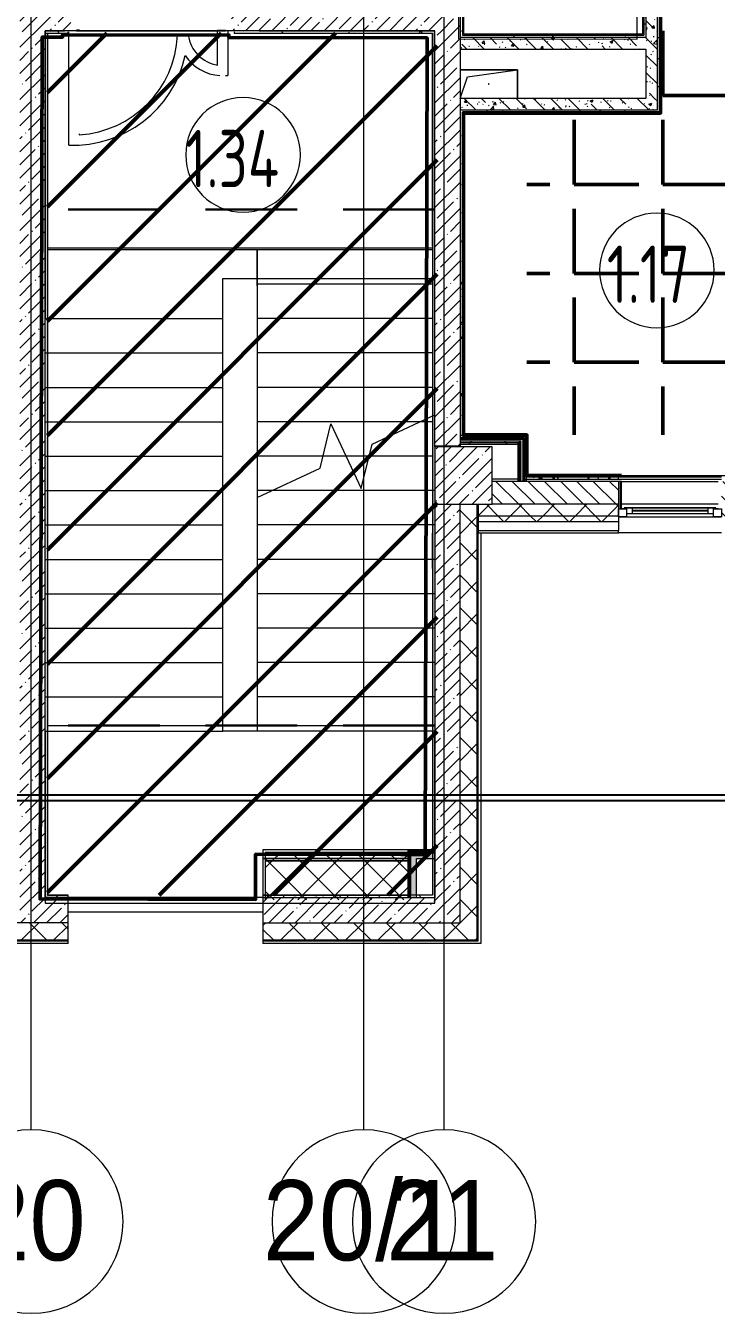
# Model space of a CAD drawing. Header units: millimetres. Extents: x -213547 to 415037, y -3642 to 106956.
# Drawn here: x 71976 to 77999, y -3642 to 7588 of the extents above; entities that cross this region are included whole.
import ezdxf

# ---------------------------------------------------------------- set-up
doc = ezdxf.new("R2010")
doc.units = ezdxf.units.MM
doc.linetypes.add('50_ШТРИХ_ш4_п2_', pattern=[1200, 800, -400])
for name, color, linetype, lineweight in [('10)FK4', 3, 'Continuous', 50), ('1005 Краска CF15.1', 3, 'Continuous', 50), ('1144 Монтаж CF7', 152, 'Continuous', 50), ('5.5) Перег WD5', 3, 'Continuous', 40), ('947 Штук ЛК CF15.1', 3, 'Continuous', 50), ('A-AREA-BNDY', 7, 'Continuous', 5), ('A-AREA-IDEN', 7, 'Continuous', 9), ('A-DETL-3', 7, '50_ШТРИХ_ш4_п2_', 30), ('A-FLOR', 7, 'Continuous', 9), ('A-GENM', 7, 'Continuous', 9), ('A-GLAZ', 7, 'Continuous', 9), ('A-GLAZ-1', 7, 'Continuous', 5), ('A-WALL', 7, 'Continuous', 5), ('I-WALL', 7, 'Continuous', 5), ('S-COLS', 7, 'Continuous', 9), ('S-COLS-1', 7, 'Continuous', 5), ('S-STRS', 7, 'Continuous', 9), ('S-STRS-MBND', 7, 'Continuous', 9), ('Оси', 7, 'Continuous', 9), ('Оси-1', 7, 'Continuous', 20)]:
    doc.layers.add(name, color=color, linetype=linetype, lineweight=lineweight)
for name, color, linetype, lineweight, true_color in [('A-WALL-1', 9, 'Continuous', 5, 0x808080), ('A-WALL-4', 7, 'Continuous', 9, 0xff80c0), ('A-WALL-FNSH-1', 9, 'Continuous', 5, 0x808080)]:
    doc.layers.add(name, color=color, linetype=linetype, lineweight=lineweight, true_color=true_color)
doc.styles.add('Arial', font='arial.ttf', dxfattribs={"width": 0.9, "height": 700})
doc.styles.add('ISOCPEUR_1', font='isocpeur.ttf', dxfattribs={"height": 350})
doc.styles.add('СПДС', font='ГОСТ тип А.ttf', dxfattribs={"width": 0.9})
doc.dimstyles.new('ISO-2_0_0_9К_Средний_округл2', dxfattribs={"dimscale": 304.8, "dimtxt": 199.196235, "dimasz": 0.492126, "dimexe": 0.393701, "dimexo": 0, "dimgap": 0, "dimtad": 1, "dimdec": 0, "dimrnd": 10, "dimzin": 0, "dimdsep": 46, "dimtxsty": 'ISOCPEUR_1', "dimblk1": 'OBLIQUE', "dimblk2": 'OBLIQUE', "dimsah": 1, "dimcen": 0.09, "dimdle": 0.393701, "dimazin": 0, "dimtfac": 1, "dimtdec": 4, "dimtix": 1, "dimtmove": 0, "dimatfit": 3, "dimfxl": 1, "dimtvp": 1, "dimtolj": 1, "dimtzin": 0, "dimarcsym": 2})
pattern_1 = [(45, (64.7, -136.06), (-114.04925, 114.04925), []), (45, (178.75, -136.06), (-114.04925, 114.04925), [201.612, -40.322, 6.706, -33.617])]
pattern_2 = [(45, (64.7, -136.06), (-141.42136, 141.42136), []), (135, (64.7, -136.06), (-141.42136, -141.42136), [])]
pattern_3 = [(135, (64.7, -136.06), (-150.8683, -150.8683), [213.36, -35.56, 7.112, -35.56]), (135, (64.7, 14.71), (-150.8683, -150.8683), []), (50, (64.7, -136.06), (255.05767, -22.3145), [26.67, -293.37]), (355, (64.7, -136.06), (-49.3404, 267.4791), [21.336, -234.696]), (100.451, (85.96, -137.92), (205.7195, 245.16356), [22.666, -249.326]), (46.184, (64.7, -64.94), (379.511, -58.86), [40.005, -440.055]), (96.636, (96.33, -69.85), (332.3634, 346.3991), [33.999, -373.989]), (351.184, (64.7, -64.94), (332.3669, 346.3953), [32.004, -352.044]), (21, (100.26, -82.72), (212.26017, -143.1711), [26.67, -293.37]), (326, (100.26, -82.72), (86.5224, 257.8632), [21.336, -234.696]), (71.451, (117.95, -94.65), (298.78395, 114.6901), [22.666, -249.326]), (37.5, (64.7, -136.06), (4.32385, 118.37751), [6.706, -225.146, 6.706, -231.546, -235.585]), (37.5, (64.7, -136.06), (4.32385, 118.37751), [-470.103, 6.706, -228.879]), (7.5, (64.7, -136.06), (93.54758, 140.2533), [6.706, -129.134, 6.706, -219.812, -89.789]), (7.5, (64.7, -136.06), (93.54758, 140.2533), [-362.356, 6.706, -83.083]), (327.5, (-14.6, -136.06), (189.82734, -8.02019), [6.706, -82.194, 6.706, -270.662, -368.046]), (327.5, (-14.6, -136.06), (189.82734, -8.02019), [-366.268, 6.706, -361.34]), (317.5, (-50.16, -136.06), (207.38114, 35.59764), [6.706, -108.864, 6.706, -177.495, -261.366]), (317.5, (-50.16, -136.06), (207.38114, 35.59764), [-299.771, 6.706, -254.66])]
pattern_4 = [(0, (64.7, -136.06), (243.84, 60.96), [20.117, -162.763, 20.117, -162.763, -975.36]), (0, (64.7, -136.06), (243.84, 60.96), [-365.76, 20.117, -345.643, 20.117, -162.763, -426.72]), (0, (64.7, -136.06), (243.84, 60.96), [-914.4, 20.117, -101.803, 20.117, -284.683]), (120, (156.14, -105.58), (-174.71291, 180.691634), [20.117, -162.763, 20.117, -162.763, -975.36]), (120, (156.14, -105.58), (-174.71291, 180.691634), [-365.76, 20.117, -345.643, 20.117, -162.763, -426.72]), (120, (156.14, -105.58), (-174.71291, 180.691634), [-914.4, 20.117, -101.803, 20.117, -284.683]), (240, (186.62, 16.34), (-69.12709, -241.651634), [20.117, -162.763, 20.117, -162.763, -975.36]), (240, (186.62, 16.34), (-69.12709, -241.651634), [-365.76, 20.117, -345.643, 20.117, -162.763, -426.72]), (240, (186.62, 16.34), (-69.12709, -241.651634), [-914.4, 20.117, -101.803, 20.117, -284.683])]
pattern_5 = [(45, (64.7, -136.06), (-212.132, 212.132), []), (135, (64.7, -136.06), (-212.132, -212.132), [])]
pattern_6 = [(0, (0, 0), (0, 775.335), [563.88, -211.455]), (90, (0, 0), (-775.335, 5e-14), [563.88, -211.455])]
pattern_7 = [(45, (0, 0), (-141.42136, 141.42136), []), (135, (0, 0), (-141.42136, -141.42136), [])]
pattern_8 = [(45, (-306471.7, -17766.06), (-498.4042, 498.4042), [])]

# ---------------------------------------------------------------- blocks, each defined once
blk = doc.blocks.new('BSC_Колонна _Прямоугольная - 500х500-V13-Объем проектирования 1 этажа')
at = {"layer": 'S-COLS-1'}
h = blk.add_hatch(dxfattribs=at)
h.set_pattern_fill('FP_17', color=256, style=0, pattern_type=2)
h.set_pattern_definition([(45, (-75730, -3800), (-114.04925, 114.04925), []), (45, (-75615.95, -3800), (-114.04925, 114.04925), [201.613, -40.323, 6.706, -33.617])])
h.paths.add_polyline_path([(250, -250), (250, 250), (-250, 250), (-250, -250), (120, -250)])
for p, q in [((250, 250), (-250, 250)), ((-250, 250), (-250, -250)), ((250, -250), (250, 250)), ((-250, -250), (250, -250))]:
    blk.add_line(p, q, dxfattribs=at)
blk = doc.blocks.new('120_Окно_СКБ_1Ст - 120_Окно_СКБ_1Ст 900х2500_h_-19906774-Объем проектирования 1 этажа')
at = {"layer": 'A-GLAZ'}
for p, q in [((-450, -75), (-450, -5)), ((-450, -5), (-380, -5)), ((-380, -75), (-450, -75)), ((-380, -75), (-400, -75)), ((-400, -75), (-400, -85)), ((-400, -85), (400, -85)), ((400, -85), (-400, -85)), ((-380, -5), (-380, -75)), ((380, -35), (-380, -35)), ((-380, -35), (-380, -75)), ((-330, -85), (-330, -35)), ((330, -85), (330, -35)), ((380, -75), (380, -5)), ((380, -5), (450, -5)), ((380, -75), (380, -35)), ((450, -75), (380, -75)), ((400, -75), (380, -75)), ((400, -85), (400, -75)), ((450, -5), (450, -75))]:
    blk.add_line(p, q, dxfattribs=at)
at = {"layer": 'A-GLAZ-1'}
for p, q in [((450, -5), (-450, -5)), ((-422, -75), (-400, -75)), ((-330, -55), (330, -55)), ((330, -65), (-330, -65)), ((400, -75), (422, -75))]:
    blk.add_line(p, q, dxfattribs=at)
blk = doc.blocks.new('GM_Отверстие прямоугольное _в плите_ - Отверстие-V119-Объем проектирования 1 этажа')
at = {"layer": 'A-GENM'}
for p, q in [((-250, 125), (250, 125)), ((250, 125), (-250, 125)), ((-187, 62), (250, 125)), ((250, 125), (250, -125)), ((250, -125), (250, 125)), ((-250, -125), (-187, 62))]:
    blk.add_line(p, q, dxfattribs=at)
for start, end in [(360, 180), (180, 360)]:
    blk.add_arc((0, 0), 2.5, start, end, dxfattribs=at)
blk = doc.blocks.new('Зашивка приборов отопления5 - Зашивка приборов отопления-33272456-Объем проектирования 1 этажа')
at = {"layer": 'A-WALL'}
for p, q in [((75245, 535), (73980, 535)), ((73980, 535), (73980, 460)), ((75245, 460), (73980, 460)), ((73980, 460), (73980, 120)), ((73980, 460), (75245, 460))]:
    blk.add_line(p, q, dxfattribs=at)
blk = doc.blocks.new('Ось сетки - D8-29747960-Объем проектирования 1 этажа')
at = {"layer": 'Оси-1'}
for start, end in [(360, 180), (180, 360)]:
    blk.add_arc((0, 0), 4, start, end, dxfattribs=at)
blk = doc.blocks.new('Марка_Помещения - Номер-25198446-Объем проектирования 1 этажа')
at = {"layer": 'A-AREA-IDEN'}
for start, end in [(360, 180), (180, 360)]:
    blk.add_arc((0, 0), 2.5, start, end, dxfattribs=at)
blk = doc.blocks.new('_Oblique')
at = {"color": 0, "linetype": 'ByBlock', "lineweight": -2}
blk.add_line((-0.5, -0.5), (0.5, 0.5), dxfattribs=at)
blk = doc.blocks.new('*D2017')
at = {"layer": '5.5) Перег WD5', "color": 0, "lineweight": -2, "transparency": 16777216}
for p, q in [((29874, 364), (29874, 1001)), ((30275, 859), (30275, 1001)), ((29754, 881), (30275, 881)), ((30275, 881), (85573, 881))]:
    blk.add_line(p, q, dxfattribs=at)
at = {"layer": 'Defpoints', "color": 0, "transparency": 16777216}
for p in [(30275, 881), (30275, 859), (29874, 364)]:
    blk.add_point(p, dxfattribs=at)
at = {"layer": '5.5) Перег WD5', "color": 0, "lineweight": -2, "transparency": 16777216, "xscale": 304.8, "yscale": 304.8, "zscale": 304.8, "rotation": 180}
blk.add_blockref('_Oblique', (29874, 881), dxfattribs=at)
at = {"layer": '5.5) Перег WD5', "color": 0, "lineweight": -2, "transparency": 16777216, "xscale": 304.8, "yscale": 304.8, "zscale": 304.8}
blk.add_blockref('_Oblique', (30275, 881), dxfattribs=at)
at = {"layer": '5.5) Перег WD5', "color": 0, "lineweight": 25, "transparency": 16777216, "insert": (84984, 1348), "char_height": 350, "width": 478.07, "attachment_point": 1, "line_spacing_factor": 1.149209, "style": 'ISOCPEUR_1'}
blk.add_mtext('\\A1;400', dxfattribs=at)
blk = doc.blocks.new('*D2019')
at = {"layer": '5.5) Перег WD5', "color": 0, "lineweight": -2, "transparency": 16777216}
for p, q in [((36372, 384), (36372, 949)), ((36812, 384), (36812, 949)), ((36252, 829), (36812, 829)), ((36812, 829), (94860, 829))]:
    blk.add_line(p, q, dxfattribs=at)
at = {"layer": 'Defpoints', "color": 0, "transparency": 16777216}
for p in [(36812, 829), (36372, 384), (36812, 384)]:
    blk.add_point(p, dxfattribs=at)
at = {"layer": '5.5) Перег WD5', "color": 0, "lineweight": -2, "transparency": 16777216, "xscale": 304.8, "yscale": 304.8, "zscale": 304.8, "rotation": 180}
blk.add_blockref('_Oblique', (36372, 829), dxfattribs=at)
at = {"layer": '5.5) Перег WD5', "color": 0, "lineweight": -2, "transparency": 16777216, "xscale": 304.8, "yscale": 304.8, "zscale": 304.8}
blk.add_blockref('_Oblique', (36812, 829), dxfattribs=at)
at = {"layer": '5.5) Перег WD5', "color": 0, "lineweight": 25, "transparency": 16777216, "insert": (94242, 1296), "char_height": 350, "width": 501.06, "attachment_point": 1, "line_spacing_factor": 1.149209, "style": 'ISOCPEUR_1'}
blk.add_mtext('\\A1;440', dxfattribs=at)
blk = doc.blocks.new('Зашивка приборов отопления5 - Зашивка приборов отопления-33272456-План монтажа стен и перегородок 1 этажа  в осях 12-23')
at = {"layer": 'A-WALL-4'}
h = blk.add_hatch(dxfattribs=at)
h.set_pattern_fill('FP_78', color=256, style=0, pattern_type=2)
h.set_pattern_definition(pattern_7)
h.paths.add_polyline_path([(74332, 460), (75245, 460), (75245, 535), (73980, 535), (73980, 460)])
h = blk.add_hatch(dxfattribs=at)
h.set_pattern_fill('FP_78', color=256, style=0, pattern_type=2)
h.set_pattern_definition(pattern_7)
h.paths.add_polyline_path([(74695, 120), (75245, 120), (75245, 460), (73980, 460), (73980, 120)])
for p, q in [((75245, 535), (73980, 535)), ((73980, 535), (73980, 460)), ((75245, 460), (73980, 460)), ((73980, 460), (73980, 120)), ((73980, 460), (75245, 460))]:
    blk.add_line(p, q, dxfattribs=at)

msp = doc.modelspace()

# ---------------------------------------------------------------- hatches: boundary and pattern name
at = {"layer": '10)FK4'}
h = msp.add_hatch(dxfattribs=at)
h.set_pattern_fill('ANGLE', color=256, scale=111)
h.set_pattern_definition(pattern_6)
h.paths.add_polyline_path([(79037.2, 8938.1), (77513.6, 8938.1), (77513.6, 6828.7), (76347.1, 6828.7), (76347.1, 4019.1), (79037.2, 4019.1)])
at = {"layer": '1005 Краска CF15.1'}
h = msp.add_hatch(dxfattribs=at)
h.set_pattern_fill('ANSI31', color=256, scale=222)
h.set_pattern_definition(pattern_8)
h.paths.add_polyline_path([(75565.7, 3.9), (72165.7, 3.9), (72165.7, 7522.9), (75565.7, 7522.9)])
at = {"layer": '1144 Монтаж CF7'}
h = msp.add_hatch(dxfattribs=at)
h.set_pattern_fill('ANGLE', color=256, scale=111)
h.set_pattern_definition(pattern_6)
h.paths.add_polyline_path([(79037.2, 8938.1), (77513.6, 8938.1), (77513.6, 6828.7), (76347.1, 6828.7), (76347.1, 4019.1), (79037.2, 4019.1)])
at = {"layer": '947 Штук ЛК CF15.1'}
h = msp.add_hatch(dxfattribs=at)
h.set_pattern_fill('ANSI31', color=256, scale=222)
h.set_pattern_definition(pattern_8)
h.paths.add_polyline_path([(75565.7, 3.9), (72165.7, 3.9), (72165.7, 7522.9), (75565.7, 7522.9)])
at = {"layer": 'A-WALL'}
h = msp.add_hatch(dxfattribs=at)
h.set_pattern_fill('FP_2', color=256, style=0, pattern_type=2)
h.set_pattern_definition([(135, (64.7, -136.06), (-70.71068, -70.71068), [])])
h.paths.add_polyline_path([(79065.2, 3413.9), (79245.2, 3413.9), (79245.2, 3613.9), (78044.7, 3613.9), (78044.7, 3413.9), (78138.3, 3413.9)])
h.paths.add_polyline_path([(82064.7, 3413.9), (82064.7, 3613.9), (80914.7, 3613.9), (80914.7, 3413.9), (81232.9, 3413.9)])
h.paths.add_polyline_path([(80145.2, 3413.9), (80414.7, 3413.9), (80414.7, 3613.9), (80145.2, 3613.9), (80145.2, 3566.6)])
h.paths.add_polyline_path([(84164.7, 3413.9), (84264.7, 3413.9), (84264.7, 3613.9), (84164.7, 3613.9), (84164.7, 3418.3)])
h.paths.add_polyline_path([(77106.8, 3413.9), (77144.7, 3413.9), (77144.7, 3613.9), (76044.7, 3613.9), (76044.7, 3413.9), (76075.2, 3413.9)])
h = msp.add_hatch(dxfattribs=at)
h.set_pattern_fill('FP_24', color=256, style=0, pattern_type=2)
h.set_pattern_definition(pattern_2)
h.paths.add_polyline_path([(75764.7, -386.1), (75914.7, -386.1), (75914.7, 3413.9), (75764.7, 3413.9), (75764.7, -236.1)])
h = msp.add_hatch(dxfattribs=at)
h.set_pattern_fill('FP_24', color=256, style=0, pattern_type=2)
h.set_pattern_definition(pattern_2)
h.paths.add_polyline_path([(84762.2, 3313.9), (84864.7, 3313.9), (84864.7, 3413.9), (84164.7, 3413.9), (84164.7, 3313.9), (84654.7, 3313.9)])
h.paths.add_polyline_path([(80414.7, 3313.9), (82064.7, 3313.9), (82064.7, 3413.9), (80145.2, 3413.9), (80145.2, 3313.9), (80201.4, 3313.9)])
h.paths.add_polyline_path([(79165.2, 3313.9), (79245.2, 3313.9), (79245.2, 3413.9), (78044.7, 3413.9), (78044.7, 3313.9), (79065.2, 3313.9)])
h.paths.add_polyline_path([(75944.7, 3313.9), (77144.7, 3313.9), (77144.7, 3413.9), (75922.7, 3413.9), (75922.7, 3313.9)])
h = msp.add_hatch(dxfattribs=at)
h.set_pattern_fill('FP_24', color=256, style=0, pattern_type=2)
h.set_pattern_definition(pattern_2)
h.paths.add_polyline_path([(84760.9, 3263.9), (84914.7, 3263.9), (84914.7, 3313.9), (84164.7, 3313.9), (84164.7, 3263.9), (84654.7, 3263.9)])
h.paths.add_polyline_path([(82064.7, 3263.9), (82064.7, 3313.9), (80145.2, 3313.9), (80145.2, 3263.9), (81794.7, 3263.9)])
h.paths.add_polyline_path([(79245.2, 3263.9), (79245.2, 3313.9), (78044.7, 3313.9), (78044.7, 3263.9), (79169.8, 3263.9)])
h.paths.add_polyline_path([(77144.7, 3263.9), (77144.7, 3313.9), (75922.7, 3313.9), (75922.7, 3263.9), (77106.8, 3263.9)])
h = msp.add_hatch(dxfattribs=at)
h.set_pattern_fill('FP_24', color=256, style=0, pattern_type=2)
h.set_pattern_definition(pattern_2)
h.paths.add_polyline_path([(75756.8, -386.1), (75764.7, -386.1), (75764.7, -236.1), (74044.7, -236.1), (74044.7, -386.1), (75544.7, -386.1)])
h.paths.add_polyline_path([(70724.7, -386.1), (70724.7, -236.1), (67124.7, -236.1), (67124.7, -386.1), (69886.1, -386.1)])
h.paths.add_polyline_path([(72300.8, -386.1), (72344.7, -386.1), (72344.7, -236.1), (71624.7, -237.9), (71624.7, -386.1), (72144.7, -386.1)])
h.paths.add_polyline_path([(65224.7, -386.1), (66224.7, -386.1), (66224.7, -236.1), (65224.7, -236.1), (65224.7, -254.1)])
h.paths.add_polyline_path([(63774.7, -386.1), (64324.7, -386.1), (64324.7, -236.1), (63774.7, -236.1), (63774.7, -257.4)])
h.paths.add_polyline_path([(60974.7, -386.1), (61674.7, -386.1), (61674.7, -236.1), (60974.7, -236.1), (60974.7, -264.3)])
h.paths.add_polyline_path([(60074.7, -386.1), (60074.7, -236.1), (59324.7, -236.1), (59324.7, -386.1)])
h.paths.add_polyline_path([(57224.7, -386.1), (57224.7, -236.1), (56474.7, -236.1), (56474.7, -386.1)])
h.paths.add_polyline_path([(53374.7, -386.1), (53374.7, -236.1), (51936.2, -236.1), (51936.2, -386.1)])
h.paths.add_polyline_path([(49836.2, -386.1), (49836.2, -236.1), (49124.7, -236.1), (49124.7, -386.1), (49255.4, -386.1)])
h.paths.add_polyline_path([(48224.7, -386.1), (48224.7, -236.1), (47474.7, -236.1), (47474.7, -386.1)])
h.paths.add_polyline_path([(44374.7, -386.1), (44374.7, -236.1), (42802.2, -236.1), (42802.2, -386.1)])
h.paths.add_polyline_path([(38940.1, -386.1), (39104.7, -386.1), (39104.7, -236.1), (38054.7, -236.1), (38054.7, -386.1)])
h.paths.add_polyline_path([(40702.2, -386.1), (40702.2, -236.1), (40004.7, -236.1), (40004.7, -386.1)])
h.paths.add_polyline_path([(36877, -386.1), (37154.7, -386.1), (37154.7, -236.1), (36034.7, -236.1), (36034.7, -386.1)])
h.paths.add_polyline_path([(33934.7, -386.1), (33934.7, -236.1), (33074.7, -236.1), (33074.7, -386.1)])
h.paths.add_polyline_path([(30274.7, -386.1), (30274.7, -236.1), (29274.4, -236.1), (29274.4, -386.1)])
h.paths.add_polyline_path([(28374.4, -386.1), (28374.4, -236.1), (27374.7, -236.1), (27374.7, -386.1)])
h.paths.add_polyline_path([(26474.7, -386.1), (26474.7, -236.1), (25499.7, -236.1), (25499.7, -386.1)])
h.paths.add_polyline_path([(22699.7, -386.1), (22699.7, -236.1), (21674.7, -236.1), (21674.7, -386.1)])
h.paths.add_polyline_path([(19424.7, -386.1), (20774.7, -386.1), (20774.7, -236.1), (19424.7, -236.1), (19424.7, -367.6)])
h.paths.add_polyline_path([(17324.7, -386.1), (17324.7, -236.1), (16574.7, -236.1), (16574.7, -386.1)])
h.paths.add_polyline_path([(14924.7, -386.1), (15674.7, -386.1), (15674.7, -236.1), (14924.7, -236.1), (14924.7, -378.8)])
h.paths.add_polyline_path([(12120.3, -386.1), (12824.7, -384.1), (12824.7, -236.1), (12074.7, -236.1), (12074.7, -386.1)])
h.paths.add_polyline_path([(7994.1, -386.1), (8324.4, -386.1), (8324.4, -236.1), (6894.7, -236.1), (6894.7, -386.1), (7724.7, -386.1)])
h.paths.add_polyline_path([(9224.4, -386.1), (9974.7, -386.1), (9974.7, -236.1), (9224.4, -236.1), (9224.4, -254.1)])
h.paths.add_polyline_path([(174.7, -386.1), (3794.7, -386.1), (3794.7, -236.1), (-195.3, -236.1), (-195.3, -386.1), (-45.3, -386.1)])
at = {"layer": 'I-WALL'}
h = msp.add_hatch(dxfattribs=at)
h.set_pattern_fill('FP_191', color=256, style=0, pattern_type=2)
h.set_pattern_definition(pattern_4)
h.paths.add_polyline_path([(75764.7, 7504.5), (75784.7, 7504.5), (75784.7, 8963.9), (75764.7, 8963.9), (75764.7, 7543.9)])
h = msp.add_hatch(dxfattribs=at)
h.set_pattern_fill('FP_191', color=256, style=0, pattern_type=2)
h.set_pattern_definition(pattern_4)
h.paths.add_polyline_path([(77385.6, 7484.5), (77385.6, 8943.9), (77365.6, 8943.3), (77365.6, 7484.5)])
h = msp.add_hatch(dxfattribs=at)
h.set_pattern_fill('FP_41', color=256, style=0, pattern_type=2)
h.set_pattern_definition(pattern_3)
h.paths.add_polyline_path([(77485.6, 6954.5), (77485.6, 8963.9), (77385.6, 8963.9), (77385.6, 6954.5)])
h = msp.add_hatch(dxfattribs=at)
h.set_pattern_fill('FP_191', color=256, style=0, pattern_type=2)
h.set_pattern_definition(pattern_4)
h.paths.add_polyline_path([(77485.6, 6854.5), (77505.6, 6854.5), (77505.6, 8963.9), (77485.6, 8963.9), (77485.6, 6954.5)])
h = msp.add_hatch(dxfattribs=at)
h.set_pattern_fill('FP_1', color=256, style=0, pattern_type=2)
h.set_pattern_definition(pattern_1)
h.paths.add_polyline_path([(71924.7, -236.1), (72144.7, -236.1), (72144.7, 7763.9), (71924.7, 7763.9), (71924.7, -199.3)])
h = msp.add_hatch(dxfattribs=at)
h.set_pattern_fill('FP_1', color=256, style=0, pattern_type=2)
h.set_pattern_definition(pattern_1)
h.paths.add_polyline_path([(73794.7, 7543.9), (75764.7, 7543.9), (75764.7, 7763.9), (73769.7, 7763.9), (73769.7, 7543.9)])
h.paths.add_polyline_path([(72344.7, 7543.9), (72369.7, 7543.9), (72369.7, 7763.9), (72144.7, 7763.9), (72144.7, 7543.9), (72314.7, 7543.9)])
h = msp.add_hatch(dxfattribs=at)
h.set_pattern_fill('FP_191', color=256, style=0, pattern_type=2)
h.set_pattern_definition(pattern_4)
h.paths.add_polyline_path([(74910.8, 7523.9), (75524.7, 7523.9), (75524.6, 7543.9), (73824.7, 7543.9), (73824.7, 7535.9), (73794.7, 7535.9), (73794.7, 7523.9), (74012.2, 7523.9)])
h.paths.add_polyline_path([(72144.7, 7523.9), (72344.7, 7523.9), (72344.7, 7535.9), (72314.7, 7535.9), (72314.7, 7543.9), (72144.7, 7543.9)])
h = msp.add_hatch(dxfattribs=at)
h.set_pattern_fill('FP_191', color=256, style=0, pattern_type=2)
h.set_pattern_definition(pattern_4)
h.paths.add_polyline_path([(75544.7, 3.9), (75544.7, 7543.9), (75524.7, 7522.9), (75524.7, 3.9), (75538.9, 3.9)])
h.paths.add_polyline_path([(75524.7, 7523.9), (75544.7, 7543.9), (75524.7, 7543.9)])
h = msp.add_hatch(dxfattribs=at)
h.set_pattern_fill('FP_1', color=256, style=0, pattern_type=2)
h.set_pattern_definition(pattern_1)
h.paths.add_polyline_path([(75559.5, 3923.9), (75764.7, 3923.9), (75764.7, 7543.9), (75544.7, 7543.9), (75544.7, 3923.9)])
h = msp.add_hatch(dxfattribs=at)
h.set_pattern_fill('FP_191', color=256, style=0, pattern_type=2)
h.set_pattern_definition(pattern_4)
h.paths.add_polyline_path([(72144.7, -16.1), (72164.7, -16.1), (72164.7, 7522.9), (72144.7, 7523.9), (72144.7, 1483.9)])
h = msp.add_hatch(dxfattribs=at)
h.set_pattern_fill('FP_191', color=256, style=0, pattern_type=2)
h.set_pattern_definition(pattern_4)
h.paths.add_polyline_path([(76086.1, 7484.5), (77365.6, 7484.5), (77365.6, 7504.5), (75764.7, 7504.5), (75764.7, 7484.5), (76075.2, 7484.5)])
h = msp.add_hatch(dxfattribs=at)
h.set_pattern_fill('FP_41', color=256, style=0, pattern_type=2)
h.set_pattern_definition(pattern_3)
h.paths.add_polyline_path([(76075.2, 7384.5), (77385.6, 7384.5), (77385.6, 7484.5), (75764.7, 7484.5), (75764.7, 7384.5), (76061.1, 7384.5)])
h = msp.add_hatch(dxfattribs=at)
h.set_pattern_fill('FP_41', color=256, style=0, pattern_type=2)
h.set_pattern_definition(pattern_3)
h.paths.add_polyline_path([(75764.7, 6854.5), (77485.6, 6854.5), (77485.6, 6954.5), (75764.7, 6954.5)])
h = msp.add_hatch(dxfattribs=at)
h.set_pattern_fill('FP_191', color=256, style=0, pattern_type=2)
h.set_pattern_definition(pattern_4)
h.paths.add_polyline_path([(75777.6, 4013.9), (75784.7, 4013.9), (75784.7, 6854.5), (75764.7, 6854.5), (75764.7, 4013.9)])
h = msp.add_hatch(dxfattribs=at)
h.set_pattern_fill('FP_191', color=256, style=0, pattern_type=2)
h.set_pattern_definition(pattern_4)
h.paths.add_polyline_path([(76945.2, 6834.5), (77505.6, 6834.5), (77505.6, 6854.5), (75784.7, 6854.5), (75784.7, 6834.5), (76339.1, 6834.5)])
h = msp.add_hatch(color=256, dxfattribs=at)
h.paths.add_polyline_path([(75764.7, 3988.9), (75784.7, 4008.9), (75784.7, 4013.9), (75764.7, 4013.9), (75764.7, 4008.9)])
h.paths.add_polyline_path([(76319.1, 3963.9), (76344.1, 3963.9), (76344.1, 4013.9), (75792.7, 4013.9), (75778.7, 3988.9), (75764.7, 3988.9), (75764.7, 3963.9), (76294.1, 3963.9)])
h = msp.add_hatch(dxfattribs=at)
h.set_pattern_fill('FP_192', color=256, style=0, pattern_type=2)
h.set_pattern_definition(pattern_5)
h.paths.add_polyline_path([(76281.6, 3951.4), (76294.1, 3951.4), (76294.1, 3963.9), (75764.7, 3963.9), (75764.7, 3951.4), (76075.2, 3951.4)])
h = msp.add_hatch(dxfattribs=at)
h.set_pattern_fill('FP_192', color=256, style=0, pattern_type=2)
h.set_pattern_definition(pattern_5)
h.paths.add_polyline_path([(75764.7, 3938.9), (76281.6, 3938.9), (76281.6, 3951.4), (75764.7, 3951.4)])
h = msp.add_hatch(dxfattribs=at)
h.set_pattern_fill('FP_192', color=256, style=0, pattern_type=2)
h.set_pattern_definition(pattern_5)
h.paths.add_polyline_path([(76269.1, 3613.9), (76281.6, 3613.9), (76281.6, 3938.9), (76269.1, 3938.9), (76269.1, 3633.9)])
h = msp.add_hatch(dxfattribs=at)
h.set_pattern_fill('FP_192', color=256, style=0, pattern_type=2)
h.set_pattern_definition(pattern_5)
h.paths.add_polyline_path([(76294.1, 3613.9), (76294.1, 3951.4), (76281.6, 3951.4), (76281.6, 3613.9)])
for points in [[(76319.1, 3613.9), (76344.1, 3613.9), (76344.1, 3633.9), (76319.1, 3633.9), (76344.1, 3642.9), (76343.8, 3963.9), (76294.1, 3963.9), (76294.1, 3613.9)], [(75524.7, 323.9), (75524.7, 373.9), (75334.7, 373.9), (75334.7, 323.9), (75445.9, 323.9)], [(75384.7, 3.9), (75384.7, 323.9), (75334.7, 323.9), (75334.7, 3.9)]]:
    msp.add_hatch(color=256, dxfattribs=at).paths.add_polyline_path(points)
h = msp.add_hatch(dxfattribs=at)
h.set_pattern_fill('FP_191', color=256, style=0, pattern_type=2)
h.set_pattern_definition(pattern_4)
h.paths.add_polyline_path([(77144.7, 3633.9), (77144.7, 3653.9), (76344.1, 3653.9), (76344.1, 3642.9), (76319.1, 3633.9), (77106.8, 3633.9)])
h.paths.add_polyline_path([(79037.2, 3633.9), (79065.2, 3633.9), (79065.2, 3653.9), (78044.7, 3653.9), (78044.7, 3633.9), (78138.3, 3633.9)])
h = msp.add_hatch(dxfattribs=at)
h.set_pattern_fill('FP_191', color=256, style=0, pattern_type=2)
h.set_pattern_definition(pattern_4)
h.paths.add_polyline_path([(77164.7, 3373.9), (77164.7, 3613.9), (77144.7, 3613.9), (77144.7, 3373.9)])
h = msp.add_hatch(dxfattribs=at)
h.set_pattern_fill('FP_1', color=256, style=0, pattern_type=2)
h.set_pattern_definition(pattern_1)
h.paths.add_polyline_path([(75764.7, -236.1), (75764.7, 3413.9), (75544.7, 3413.9), (75544.7, -236.1)])
h = msp.add_hatch(dxfattribs=at)
h.set_pattern_fill('FP_192', color=256, style=0, pattern_type=2)
h.set_pattern_definition(pattern_5)
h.paths.add_polyline_path([(75309.7, 386.4), (75524.7, 386.7), (75524.2, 398.9), (75309.7, 398.9), (75309.7, 386.7)])
h = msp.add_hatch(dxfattribs=at)
h.set_pattern_fill('FP_192', color=256, style=0, pattern_type=2)
h.set_pattern_definition(pattern_5)
h.paths.add_polyline_path([(75310.3, 3.9), (75322.2, 3.9), (75322.2, 386.4), (75309.7, 386.4), (75309.7, 4.9)])
h = msp.add_hatch(dxfattribs=at)
h.set_pattern_fill('FP_192', color=256, style=0, pattern_type=2)
h.set_pattern_definition(pattern_5)
h.paths.add_polyline_path([(75334.7, 373.9), (75524.7, 373.9), (75524.7, 386.4), (75322.2, 386.4), (75322.2, 373.9)])
h = msp.add_hatch(dxfattribs=at)
h.set_pattern_fill('FP_192', color=256, style=0, pattern_type=2)
h.set_pattern_definition(pattern_5)
h.paths.add_polyline_path([(75322.2, 3.9), (75334.7, 3.9), (75334.7, 373.9), (75322.2, 373.2), (75322.2, 121.7)])
h = msp.add_hatch(dxfattribs=at)
h.set_pattern_fill('FP_191', color=256, style=0, pattern_type=2)
h.set_pattern_definition(pattern_4)
h.paths.add_polyline_path([(75309.7, -16.1), (75544.7, -16.1), (75544.7, 3.9), (74082.2, 3.9), (74082.2, -16.1), (75043.7, -16.1)])
h.paths.add_polyline_path([(72344.7, -16.1), (72344.7, 3.9), (72165.7, 3.9), (72164.7, -16.1)])
h = msp.add_hatch(dxfattribs=at)
h.set_pattern_fill('FP_1', color=256, style=0, pattern_type=2)
h.set_pattern_definition(pattern_1)
h.paths.add_polyline_path([(74044.7, -236.1), (75544.7, -236.1), (75544.7, -16.1), (74044.7, -16.1), (74044.7, -143.3)])
h.paths.add_polyline_path([(72144.7, -236.1), (72344.7, -236.1), (72344.7, -16.1), (72144.7, -16.1), (72144.7, -144.1)])

# ---------------------------------------------------------------- linework, layer by layer
at = {"layer": '10)FK4'}
for points in [[(77822.7, 8938.1), (77513.6, 8938.1), (77513.6, 6828.7), (75792.7, 6828.7), (75792.7, 4019.1), (76347.1, 4019.1), (76347.1, 3664.1), (77172.2, 3664.1)], [(77822.7, 8935.9), (77513.6, 8935.9), (77513.6, 6826.5), (75792.7, 6826.5), (75792.7, 4016.9), (76347.1, 4016.9), (76347.1, 3661.9), (77172.2, 3661.9)]]:
    msp.add_lwpolyline(points, dxfattribs=at)
at = {"layer": '10)FK4', "flags": 128}
msp.add_lwpolyline([(73748, 7485.4), (73748, 7506.4), (72298, 7509.8), (72298, 7488.8), (72119.4, 7489.2), (72101.7, -28.8), (73980.3, -33.2), (73981.1, 285.8), (73981.2, 360.8), (75246.2, 357.8), (75246.2, 358.8), (75460.2, 358.3), (75470.7, 4811.9), (75471.7, 4811.9), (75471.9, 4917.7), (75470.9, 4917.7), (75477, 7481.3)], close=True, dxfattribs=at)
at = {"layer": '5.5) Перег WD5'}
for points in [[(75764.7, 3988.9), (76319.1, 3988.9), (76319.1, 3608.9)], [(75322.2, -16.1), (75322.2, 386.4), (75544.7, 386.4)]]:
    msp.add_lwpolyline(points, dxfattribs=at)
at = {"layer": 'A-AREA-BNDY', "flags": 128}
msp.add_lwpolyline([(77308.6, 7469.6), (77311.9, 8887), (75753.1, 8890.7), (75749.7, 7473.3)], close=True, dxfattribs=at)
at = {"layer": 'A-DETL-3'}
for p, q in [((75544.7, 5983.9), (72144.7, 5983.9)), ((75544.7, 1483.9), (72144.7, 1483.9))]:
    msp.add_line(p, q, dxfattribs=at)
at = {"layer": 'A-FLOR'}
for p, q in [((72352.3, 6546.9), (72352.3, 7535.9)), ((72419.7, 7552.1), (72442.3, 7552.1)), ((72419.7, 7543.9), (73719.7, 7543.9)), ((72442.3, 7552.1), (72442.3, 7543.9)), ((73649.9, 7245.5), (73649.9, 7549.1)), ((73649.9, 7549.1), (73719.7, 7549.1)), ((73754.7, 7543.9), (73739.9, 7543.9)), ((73739.9, 7543.9), (73739.9, 7154.7)), ((74012.2, 7543.9), (73794.7, 7543.9)), ((73300.1, 7506.1), (73393.6, 7506.1)), ((72442.3, 6643.9), (72442.3, 6637.6)), ((75524.7, 5647.7), (72164.7, 5647.7)), ((73994.7, 5633.9), (72164.7, 5633.9)), ((73994.7, 5318.9), (73994.7, 5633.6)), ((75764.7, 3913.9), (75764.7, 3923.9)), ((76269.1, 3633.9), (76044.7, 3633.9)), ((72164.7, 1483.9), (75524.7, 1483.9)), ((74044.7, -16.1), (72344.7, -16.1)), ((72344.7, -143.3), (72344.7, -16.1)), ((74044.7, -144.1), (72344.7, -144.1))]:
    msp.add_line(p, q, dxfattribs=at)
for centre, radius, start, end in [((72390.9, 7546.1), 910, 273.23752, 357.48069), ((72390.9, 7546.1), 910, 273.23752, 357.48069), ((73694.9, 7546.1), 304, 187.56084, 261.48743), ((73694.9, 7546.1), 304, 187.56084, 261.48743), ((72390.9, 7546.1), 1000, 267.78741, 347.3989), ((72390.9, 7546.1), 1000, 267.78741, 347.3989), ((73694.9, 7546.1), 394, 213.62195, 266.31806), ((73694.9, 7546.1), 394, 213.62195, 266.31806), ((73694.9, 7546.1), 394, 273.6096, 276.55825), ((73694.9, 7546.1), 394, 273.6096, 276.55825)]:
    msp.add_arc(centre, radius, start, end, dxfattribs=at)
at = {"layer": 'A-WALL'}
for p, q in [((75784.7, 8943.9), (75784.7, 7504.5)), ((77365.6, 8943.9), (77365.6, 7504.5)), ((77505.6, 8943.9), (77505.6, 6834.5)), ((72144.7, 7523.9), (72344.7, 7523.9)), ((72164.7, 7523.9), (72164.7, 3.9)), ((72165.7, 7522.9), (72164.7, 7522.9)), ((73794.7, 7523.9), (75524.7, 7523.9)), ((75524.7, 7522.9), (75523.7, 7522.9)), ((75784.7, 7504.5), (77365.6, 7504.5)), ((75784.7, 4216.7), (75784.7, 6834.5)), ((77505.6, 6834.5), (75784.7, 6834.5)), ((76294.1, 3963.9), (75764.7, 3963.9)), ((76281.6, 3951.4), (75764.7, 3951.4)), ((75784.7, 4013.9), (75784.7, 4008.9)), ((76281.6, 3613.9), (76281.6, 3951.4)), ((76294.1, 3613.9), (76294.1, 3963.9)), ((76344.1, 3938.9), (76319.1, 3938.9)), ((76339.1, 3938.9), (76339.1, 3653.9)), ((77172.7, 3613.9), (78016.7, 3613.9)), ((75764.7, -236.1), (75764.7, 3413.9)), ((75914.7, -386.1), (75914.7, 3413.9)), ((75917.7, -389.1), (75917.7, 3413.9)), ((75922.7, 3413.9), (75922.7, 3163.9)), ((77144.7, 3413.9), (76044.7, 3413.9)), ((75922.7, 3313.9), (77144.7, 3313.9)), ((75922.7, 3263.9), (77144.7, 3263.9)), ((75922.7, 3183.9), (77144.7, 3183.9)), ((75944.7, 3163.9), (75944.7, -416.1)), ((78044.7, 3163.9), (77144.7, 3163.9)), ((75322.2, 386.4), (75544.7, 386.4)), ((75322.2, -16.1), (75322.2, 386.4)), ((75334.7, 373.9), (75544.7, 373.9)), ((75334.7, -16.1), (75334.7, 373.9)), ((74044.7, -236.1), (75764.7, -236.1)), ((72344.7, -416.1), (-225.3, -416.1)), ((71624.7, -386.1), (72344.7, -386.1)), ((71624.7, -389.1), (72344.7, -389.1)), ((72344.7, -416.1), (72344.7, -394.1)), ((74044.7, -386.1), (75914.7, -386.1)), ((74044.7, -389.1), (75917.7, -389.1)), ((74044.7, -394.1), (74044.7, -416.1)), ((75944.7, -416.1), (74044.7, -416.1))]:
    msp.add_line(p, q, dxfattribs=at)
at = {"layer": 'A-WALL-1'}
for p, q in [((75764.7, 8963.9), (75764.7, 3923.9)), ((77385.6, 8963.9), (77385.6, 7484.5)), ((77485.6, 6854.5), (77485.6, 8963.9)), ((72144.7, -16.1), (72144.7, 7543.9)), ((72144.7, 7543.9), (72314.7, 7543.9)), ((72344.7, 7523.9), (72344.7, 7535.9)), ((73794.7, 7535.9), (73794.7, 7523.9)), ((74012.2, 7543.9), (75544.7, 7543.9)), ((75544.7, 3913.9), (75544.7, 7543.9)), ((75524.7, 7523.9), (75524.7, 3.9)), ((77385.6, 7484.5), (75764.7, 7484.5)), ((75764.7, 7384.5), (77385.6, 7384.5)), ((77385.6, 7384.5), (77385.6, 6954.5)), ((77385.6, 6954.5), (75764.7, 6954.5)), ((75764.7, 6854.5), (77485.6, 6854.5)), ((76344.1, 4013.9), (75764.7, 4013.9)), ((75764.7, 3988.9), (76319.1, 3988.9)), ((75764.7, 3938.9), (76269.1, 3938.9)), ((76319.1, 4008.9), (76269.1, 4008.9)), ((76269.1, 3938.9), (76269.1, 3613.9)), ((76319.1, 3988.9), (76319.1, 4008.9)), ((76319.1, 3938.9), (76319.1, 3633.9)), ((76344.1, 3613.9), (76344.1, 4013.9)), ((75544.7, 3923.9), (75764.7, 3923.9)), ((77164.7, 3613.9), (76044.7, 3613.9)), ((76319.1, 3633.9), (77144.7, 3633.9)), ((76374.8, 3653.9), (76339.1, 3653.9)), ((77144.7, 3633.9), (77144.7, 3653.9)), ((77144.7, 3613.9), (77144.7, 3183.9)), ((77164.7, 3373.9), (77164.7, 3613.9)), ((75544.7, 3413.9), (75544.7, -16.1)), ((75544.7, 3413.9), (75544.7, 3413.9)), ((77144.7, 3373.9), (77164.7, 3373.9)), ((75309.7, 398.9), (75309.7, -16.1)), ((75544.7, 398.9), (75524.7, 398.9)), ((75384.7, 323.9), (75544.7, 323.9)), ((75384.7, -16.1), (75384.7, 323.9)), ((72165.7, 3.9), (72164.7, 3.9)), ((72344.7, -386.1), (72344.7, 3.9)), ((74082.2, 3.9), (74082.2, -16.1)), ((75524.7, 3.9), (75309.7, 3.9)), ((72344.7, -16.1), (72144.7, -16.1)), ((74044.7, -16.1), (74044.7, -386.1)), ((74044.7, -16.1), (75544.7, -16.1)), ((72344.7, -236.1), (71624.7, -236.1)), ((75544.7, -236.1), (75764.7, -236.1))]:
    msp.add_line(p, q, dxfattribs=at)
at = {"layer": 'A-WALL-FNSH-1'}
for p, q in [((75795.7, 7515.5), (75795.7, 8943.9)), ((77354.6, 8932.9), (77354.6, 7515.5)), ((77513.6, 6826.5), (77513.6, 8935.9)), ((72165.7, 7522.9), (72344.7, 7522.9)), ((72165.7, 7522.9), (72165.7, 3.9)), ((72344.7, 7522.9), (72344.7, 7523.9)), ((73794.7, 7523.9), (73794.7, 7522.9)), ((73794.7, 7522.9), (75523.7, 7522.9)), ((77354.6, 7515.5), (75795.7, 7515.5)), ((75792.7, 4013.9), (75792.7, 6826.5)), ((75792.7, 6826.5), (77513.6, 6826.5)), ((75523.7, 5665), (75523.7, 3161)), ((75524.7, 5285.1), (75523.7, 5285.1)), ((75523.7, 5244.5), (75524.7, 5244.5)), ((75784.7, 4216.7), (75784.7, 4016.9)), ((76269.1, 4016.9), (75784.7, 4016.9)), ((75784.7, 4008.9), (76269.1, 4008.9)), ((76269.1, 4008.9), (76269.1, 4016.9)), ((76347.1, 3938.9), (76344.1, 3938.9)), ((76347.1, 3661.9), (76347.1, 3938.9)), ((76339.1, 3661.9), (76344.1, 3661.9)), ((79037.2, 3661.9), (76347.1, 3661.9)), ((76374.8, 3653.9), (78044.7, 3653.9)), ((77172.7, 3613.9), (77164.7, 3613.9)), ((77172.7, 3373.9), (77172.7, 3613.9)), ((77164.7, 3373.9), (77172.7, 3373.9)), ((75523.7, 3161), (75524.7, 3161)), ((75922.7, 3163.9), (77144.7, 3163.9)), ((75922.7, -394.1), (75922.7, 3163.9)), ((77144.7, 3163.9), (77144.7, 3183.9)), ((75524.7, 2853.5), (75523.7, 2853.5)), ((75523.7, 2853.5), (75523.7, 4.4)), ((75524.7, 399.9), (75309.7, 399.9)), ((75309.7, 399.9), (75309.7, 398.9)), ((75309.7, 398.9), (75524.7, 398.9)), ((72344.7, 4.9), (72165.7, 4.9)), ((72165.7, 3.9), (72344.7, 3.9)), ((72344.7, 3.9), (72344.7, 4.9)), ((75309.7, 4.9), (74044.7, 4.9)), ((74044.7, 4.9), (74044.7, 3.9)), ((74044.7, 3.9), (75309.7, 3.9)), ((75523.7, 4.4), (75524.7, 4.4)), ((71624.7, -394.1), (72344.7, -394.1)), ((72344.7, -394.1), (72344.7, -386.1)), ((74044.7, -386.1), (74044.7, -394.1)), ((74044.7, -394.1), (75922.7, -394.1))]:
    msp.add_line(p, q, dxfattribs=at)
at = {"layer": 'I-WALL'}
for p, q in [((75523.7, 5665), (75523.7, 7523.9)), ((75523.7, 6093.9), (75524.7, 6093.9)), ((75524.7, 5665), (75523.7, 5665)), ((75784.7, 4016.9), (75784.7, 4013.9)), ((77144.7, 3633.9), (78044.7, 3633.9)), ((78016.7, 3413.9), (77172.7, 3413.9)), ((75523.7, 2853.5), (75523.7, 3161))]:
    msp.add_line(p, q, dxfattribs=at)
at = {"layer": 'S-STRS'}
for p, q in [((75524.7, 5633.6), (73994.7, 5633.6)), ((73994.7, 5633.6), (73994.7, 5333.6)), ((75524.7, 5633.6), (73994.7, 5633.6)), ((73994.7, 5333.6), (73994.7, 5033.6)), ((75524.7, 5333.6), (73994.7, 5333.6)), ((75524.7, 5333.6), (73994.7, 5333.6)), ((73994.7, 5033.6), (73994.7, 4733.6)), ((75524.7, 5033.6), (73994.7, 5033.6)), ((75524.7, 5033.6), (73994.7, 5033.6)), ((73994.7, 4733.6), (73994.7, 4433.6)), ((75524.7, 4733.6), (73994.7, 4733.6)), ((75524.7, 4733.6), (73994.7, 4733.6)), ((73994.7, 4433.6), (73994.7, 4133.6)), ((75524.7, 4433.6), (73994.7, 4433.6)), ((75524.7, 4433.6), (73994.7, 4433.6)), ((73994.7, 4133.6), (73994.7, 3833.6)), ((75413.1, 4133.6), (73994.7, 4133.6)), ((75413.1, 4133.6), (73994.7, 4133.6)), ((73994.7, 3833.6), (73994.7, 3533.6)), ((74568.8, 3833.6), (73994.7, 3833.6)), ((74568.8, 3833.6), (73994.7, 3833.6)), ((74970.6, 3833.6), (74769.7, 3833.6)), ((74970.6, 3833.6), (74769.7, 3833.6)), ((73994.7, 3533.6), (73994.7, 3472.3)), ((74126.3, 3533.6), (73994.7, 3533.6)), ((74126.3, 3533.6), (73994.7, 3533.6))]:
    msp.add_line(p, q, dxfattribs=at)
at = {"layer": 'S-STRS-MBND'}
for p, q in [((72144.7, 7543.9), (72144.7, 5033.6)), ((75544.7, 7543.9), (72144.7, 7543.9)), ((75544.7, 5383.9), (75544.7, 7543.9)), ((73694.7, 5383.9), (75544.7, 5383.9)), ((73694.7, 5033.6), (73694.7, 5383.9)), ((72144.7, 5033.6), (73694.7, 5033.6)), ((72144.7, 1433.6), (72144.7, 5033.6)), ((72144.7, 5033.6), (73694.7, 5033.6)), ((73694.7, 1433.6), (73694.7, 5033.6)), ((72144.7, 4733.6), (73694.7, 4733.6)), ((72144.7, 4733.6), (73694.7, 4733.6)), ((72144.7, 4433.6), (73694.7, 4433.6)), ((72144.7, 4433.6), (73694.7, 4433.6)), ((74996.3, 3939.3), (75544.7, 4195)), ((72144.7, 4133.6), (73694.7, 4133.6)), ((72144.7, 4133.6), (73694.7, 4133.6)), ((74543.1, 3728), (74637.6, 4116.9)), ((74637.6, 4116.9), (74901.8, 3550.4)), ((75524.7, 4133.6), (75413.1, 4133.6)), ((75524.7, 4133.6), (75413.1, 4133.6)), ((74901.8, 3550.4), (74996.3, 3939.3)), ((72144.7, 3833.6), (73694.7, 3833.6)), ((72144.7, 3833.6), (73694.7, 3833.6)), ((74769.7, 3833.6), (74568.8, 3833.6)), ((74769.7, 3833.6), (74568.8, 3833.6)), ((75524.7, 3833.6), (74970.6, 3833.6)), ((75524.7, 3833.6), (74970.6, 3833.6)), ((73994.7, 3472.3), (74543.1, 3728)), ((72144.7, 3533.6), (73694.7, 3533.6)), ((72144.7, 3533.6), (73694.7, 3533.6)), ((75544.7, 3533.6), (74126.3, 3533.6)), ((75544.7, 3533.6), (74126.3, 3533.6)), ((73994.7, 3472.3), (73994.7, 1433.6)), ((75544.7, 3413.9), (75544.7, 1433.6)), ((72144.7, 3233.6), (73694.7, 3233.6)), ((72144.7, 3233.6), (73694.7, 3233.6)), ((75544.7, 3233.6), (73994.7, 3233.6)), ((75544.7, 3233.6), (73994.7, 3233.6)), ((72144.7, 2933.6), (73694.7, 2933.6)), ((72144.7, 2933.6), (73694.7, 2933.6)), ((75544.7, 2933.6), (73994.7, 2933.6)), ((75544.7, 2933.6), (73994.7, 2933.6)), ((72144.7, 2633.6), (73694.7, 2633.6)), ((72144.7, 2633.6), (73694.7, 2633.6)), ((75544.7, 2633.6), (73994.7, 2633.6)), ((75544.7, 2633.6), (73994.7, 2633.6)), ((72144.7, 2333.6), (73694.7, 2333.6)), ((72144.7, 2333.6), (73694.7, 2333.6)), ((75544.7, 2333.6), (73994.7, 2333.6)), ((75544.7, 2333.6), (73994.7, 2333.6)), ((72144.7, 2033.6), (73694.7, 2033.6)), ((72144.7, 2033.6), (73694.7, 2033.6)), ((75544.7, 2033.6), (73994.7, 2033.6)), ((75544.7, 2033.6), (73994.7, 2033.6)), ((72144.7, 1733.6), (73694.7, 1733.6)), ((72144.7, 1733.6), (73694.7, 1733.6)), ((75544.7, 1733.6), (73994.7, 1733.6)), ((75544.7, 1733.6), (73994.7, 1733.6)), ((72144.7, 1433.6), (72144.7, -66.4)), ((72144.7, 1433.6), (73694.7, 1433.6)), ((72144.7, 1433.6), (73694.7, 1433.6)), ((73994.7, 1433.6), (73694.7, 1433.6)), ((75544.7, 1433.6), (73994.7, 1433.6)), ((75544.7, 1433.6), (73994.7, 1433.6)), ((75544.7, -66.4), (75544.7, 1433.6)), ((72144.7, -66.4), (75544.7, -66.4))]:
    msp.add_line(p, q, dxfattribs=at)
at = {"layer": 'Оси'}
for points in [[(75624.7, -2042.3), (75624.7, 2957.7), (75624.7, 22442), (75624.7, 27442)], [(72024.7, -2042.3), (72024.7, 2957.7), (72024.7, 22262), (72024.7, 27262)], [(74924.7, -2042.3), (74924.7, 2957.7), (74924.7, 22262), (74924.7, 27262)]]:
    msp.add_lwpolyline(points, dxfattribs=at)

# ---------------------------------------------------------------- block references
at = {"layer": '10)FK4'}
msp.add_blockref('Зашивка приборов отопления5 - Зашивка приборов отопления-33272456-План монтажа стен и перегородок 1 этажа  в осях 12-23', (85.7, -157.1), dxfattribs=at)
at = {"layer": 'A-AREA-IDEN', "xscale": 199.9999999999999, "yscale": 199.9999999999999, "zscale": 199.9999999999999}
for p in [(73871.4, 6461.9), (77480.6, 5453.4)]:
    msp.add_blockref('Марка_Помещения - Номер-25198446-Объем проектирования 1 этажа', p, dxfattribs=at)
at = {"layer": 'A-GENM'}
msp.add_blockref('GM_Отверстие прямоугольное _в плите_ - Отверстие-V119-Объем проектирования 1 этажа', (76014.7, 7079.5), dxfattribs=at)
at = {"layer": 'A-GLAZ', "color": 3, "rotation": 180}
msp.add_blockref('120_Окно_СКБ_1Ст - 120_Окно_СКБ_1Ст 900х2500_h_-19906774-Объем проектирования 1 этажа', (77594.7, 3298.9), dxfattribs=at)
at = {"layer": 'A-WALL'}
msp.add_blockref('Зашивка приборов отопления5 - Зашивка приборов отопления-33272456-Объем проектирования 1 этажа', (64.7, -136.1), dxfattribs=at)
at = {"layer": 'S-COLS'}
msp.add_blockref('BSC_Колонна _Прямоугольная - 500х500-V13-Объем проектирования 1 этажа', (75794.7, 3663.9), dxfattribs=at)
at = {"layer": 'Оси-1', "xscale": 199.9999999999999, "yscale": 199.9999999999999, "zscale": 199.9999999999999}
for p in [(72024.7, -2842.3), (74924.7, -2842.3), (75624.7, -2842.3)]:
    msp.add_blockref('Ось сетки - D8-29747960-Объем проектирования 1 этажа', p, dxfattribs=at)

# ---------------------------------------------------------------- texts
at = {"layer": 'A-AREA-IDEN', "char_height": 500, "attachment_point": 1, "style": 'СПДС'}
for s, insert, width in [('1.34', (73369.7, 6679.1), 1255.443), ('1.17', (77044.6, 5670.6), 1096.708)]:
    msp.add_mtext(s, dxfattribs=dict(at, insert=insert, width=width))
at = {"layer": 'Оси', "char_height": 700, "attachment_point": 1, "style": 'Arial'}
for s, insert, width in [('20', (71519.5, -2481), 1212.151), ('20/1', (74044.2, -2481), 2121.265), ('21', (75119.5, -2481), 1212.151)]:
    msp.add_mtext(s, dxfattribs=dict(at, insert=insert, width=width))

# ---------------------------------------------------------------- dimensions: what is measured, and where the dimension line sits
at = {"layer": '5.5) Перег WD5', "color": 18, "lineweight": 25, "true_color": 0x000000}
for base, p1, p2, override, picture, middle in [((30274.7, 881.1), (29874.4, 363.9), (30274.7, 859.2), {"dimasz": 1, "dimpost": '<>', "dimtxsty": 'ISOCPEUR_1', "dimfxl": 636.772131}, '*D2017', (85223, 881.1)), ((36812.4, 829.2), (36372.4, 383.9), (36812.4, 383.9), {"dimasz": 1, "dimpost": '<>', "dimtxsty": 'ISOCPEUR_1', "dimfxl": 440.000113}, '*D2019', (94492.8, 829.2))]:
    dim = msp.add_linear_dim(base=base, p1=p1, p2=p2, dimstyle='ISO-2_0_0_9К_Средний_округл2', override=override, dxfattribs=at)
    dim.commit()
    dim.dimension.update_dxf_attribs({"geometry": picture, "text_midpoint": middle, "dimtype": 160})

doc.saveas('drawing.dxf')
